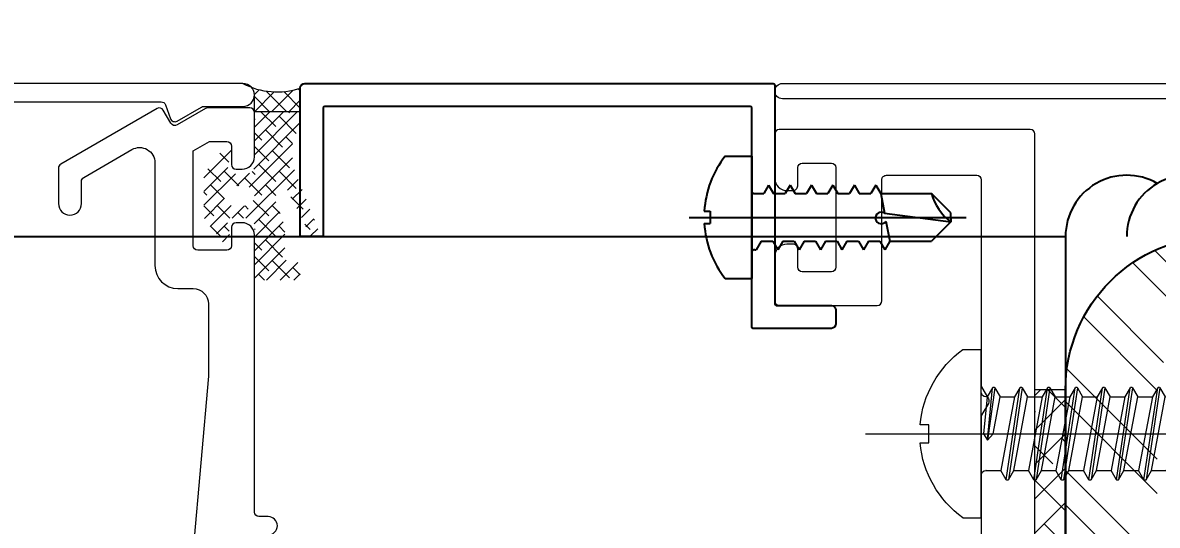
# Model space of a CAD drawing. Extents: x -280168 to 205214, y -148835 to -64913.
# Drawn here: x 51570.1 to 51644.2, y -71639.9 to -71607.1 of the extents above; entities that cross this region are included whole.
import ezdxf

# ---------------------------------------------------------------- set-up
doc = ezdxf.new("R2010")
doc.units = 0
doc.header["$LTSCALE"] = 1000
doc.header["$MEASUREMENT"] = 0
doc.linetypes.add('CENTER', pattern=[50.800000000000004, 31.75, -6.35, 6.35, -6.35])
for name, color, linetype in [('2  辅材', 30, 'Continuous'), ('PJ', 4, 'Continuous'), ('SY', 2, 'Continuous'), ('ZX', 14, 'CENTER'), ('尺寸层', 7, 'Continuous')]:
    doc.layers.add(name, color=color, linetype=linetype)
for name, color, linetype, lineweight in [('MJ', 3, 'Continuous', 25), ('PJ1_accessories', 4, 'Continuous', 13), ('STE1_carbon steel', 66, 'Continuous', 25), ('TC1_hatch', 251, 'Continuous', 13), ('XC1_alum.extrusion', 3, 'Continuous', 20), ('螺钉线层', 4, 'Continuous', 9)]:
    doc.layers.add(name, color=color, linetype=linetype, lineweight=lineweight)
doc.styles.add('QHMY', font='STXIHEI_0.TTF', dxfattribs={"width": 0.75})
doc.dimstyles.new('DIM-50', dxfattribs={"dimscale": 50, "dimtxt": 3, "dimasz": 1, "dimexe": 1, "dimexo": 1, "dimgap": 1, "dimtad": 1, "dimdec": 0, "dimzin": 0, "dimdsep": 46, "dimtxsty": 'QHMY', "dimblk": 'ARCHTICK', "dimcen": 0.09, "dimclrd": 1, "dimclre": 1, "dimclrt": 2, "dimazin": 2, "dimtfac": 1, "dimtdec": 0, "dimtix": 1, "dimtmove": 2, "dimatfit": 3, "dimfxl": 0, "dimtolj": 1, "dimtzin": 0, "dimarcsym": 0})

# ---------------------------------------------------------------- blocks, each defined once
blk = doc.blocks.new('*U366')
at = {"layer": '2  辅材'}
for centre, start in [((18, 6.123031769111886e-16), 239.9999999999994), ((19, 6.123031769111886e-16), 239.9999999999995)]:
    blk.add_arc(centre, 1, start, 0, dxfattribs=at)
blk = doc.blocks.new('PT-C-PTZGLSI-ST5.5LST')
at = {"layer": '螺钉线层'}
for p, q in [((-1.200000000000273, 5.499999999999773), (-2.273736754432321e-13, 5.499999999999773)), ((-2.273736754432321e-13, 5.499999999999773), (2.273736754432321e-13, -5.499999999999773)), ((-3.999999999999773, 0.5899999999996908), (-3.425020350683099, 0.5899999999999181)), ((-3.425020350683099, 0.5899999999999181), (-3.425020350683326, -0.5899999999999181)), ((-3.425020350683326, -0.5899999999999181), (-3.999999999999773, -0.5900000000001455)), ((-1.200000000000273, -5.499999999999773), (2.273736754432321e-13, -5.499999999999773))]:
    blk.add_line(p, q, dxfattribs=at)
for centre, radius, start, end in [((2.793114455093246, -0.03050315157952355), 6.821394883827407, 125.8299052604258, 174.7809172056982), ((2.793114455092791, 0.03050315157975092), 6.82139488382751, 185.2190827943148, 234.1700947395742)]:
    blk.add_arc(centre, radius, start, end, dxfattribs=at)
blk = doc.blocks.new('PT-C-PTZGLSI-ST5.5LW')
at = {"layer": '螺钉线层'}
for p, q in [((-0.1026090771724739, 3.00169872976312), (-0.4500000000002728, 2.400000000000546)), ((0.04739092133922895, 3.00169872976312), (0.3947818457113499, 2.400000000000773)), ((-1.405218154287923, 2.400000000000546), (-0.4500000000002728, 2.400000000000546)), ((0.4499999999998181, -2.400000000000318), (-0.4499999999993634, 2.400000000000546)), ((0.3947818457113499, 2.400000000000773), (1.294781845711896, -2.400000000000318)), ((-0.5052181542882863, -2.400000000000318), (0.4499999999993634, -2.400000000000318)), ((0.7973909228271623, -3.001698729762893), (0.4499999999998181, -2.400000000000318)), ((0.9473909213388652, -3.001698729762893), (1.294781845711896, -2.400000000000546))]:
    blk.add_line(p, q, dxfattribs=at)
at = {"layer": '螺钉线层', "color": 6, "linetype": 'Continuous'}
for p, q in [((-0.1026090771724739, 3.00169872976312), (0.7973909228271623, -3.001698729762893)), ((0.9473909213388652, -3.001698729762893), (0.04739092133922895, 3.00169872976312))]:
    blk.add_line(p, q, dxfattribs=at)
at = {"layer": '螺钉线层'}
for centre, start, end in [((-0.02760907717265582, 2.958397459670095), 29.99999994500553, 150.0000000549945), ((0.8723909228269804, -2.958397459669868), 209.9999999450055, 330.0000000549945)]:
    blk.add_arc(centre, 0.0866025403304984, start, end, dxfattribs=at)
blk = doc.blocks.new('PT-C-PTZZZGLD-ST5.5LWW')
at = {"layer": '螺钉线层'}
for p, q in [((-7.775000000002819, 3.001698729763802), (-8.122390922830618, 2.400000000001228)), ((-7.625000001491117, 3.001698729763802), (-7.277609077118996, 2.400000000001455)), ((-5.975000000003092, 3.00169872976403), (-6.322390922830891, 2.400000000001455)), ((-5.825000001491389, 3.00169872976403), (-5.477609077119268, 2.400000000001683)), ((-9.077609077118268, 2.400000000001228), (-8.122390922830618, 2.400000000001228)), ((-7.781195788371406, 0.5802926162211861), (-8.122390922830618, 2.400000000001228)), ((-7.277609077118996, 2.400000000001455), (-7.025729293534823, 1.056641154221779)), ((-6.322390922830891, 2.400000000001455), (-7.277609077118996, 2.400000000001455)), ((-6.030801689203145, 0.8448574206547619), (-6.322390922829982, 2.400000000001455)), ((-2.400000000001, 2.400000000001), (-5.477609077118814, 2.400000000001228)), ((-5.477609077119268, 2.400000000001683), (-5.192368380412063, 0.8787162842290854)), ((0, 0), (-2.400000000001, 2.400000000001)), ((-5.659590567578562, 0.7658401364453766), (-7.245213808028893, 1.10336138767093)), ((-5.467568495482283, 0.779076674898306), (-5.192368380412063, 0.8787162842293128)), ((-0.6600000000030377, 1.13686837721616e-12), (-5.192368380411608, 0.8787162842293128)), ((-7.384953796006357, -1.532998009728544), (-7.781195788371406, 0.5802926162211861)), ((-2.728484105318785e-12, 1.13686837721616e-12), (-2.400000000004184, -2.399999999999409)), ((-6.759958729222944, -1.861309906001679), (-5.618481218049055, -1.354185092160378)), ((-5.4223909228308, -2.399999999999409), (-5.61848121805042, -1.354185092160833)), ((-7.384953796006357, -1.532998009728544), (-7.222390922830982, -2.399999999999864)), ((-6.500247595126893, -1.745927903954453), (-6.37760907711845, -2.399999999999636)), ((-8.177609077118632, -2.399999999999636), (-7.222390922830982, -2.399999999999636)), ((-6.875000000003183, -3.001698729762211), (-7.222390922830527, -2.399999999999636)), ((-6.72500000149148, -3.001698729762211), (-6.37760907711845, -2.399999999999864)), ((-6.377609077118905, -2.399999999999409), (-5.422390922831255, -2.399999999999409)), ((-2.400000000004184, -2.399999999999409), (-5.775557948085407, -2.399999999999409))]:
    blk.add_line(p, q, dxfattribs=at)
at = {"layer": '螺钉线层', "color": 6, "linetype": 'Continuous'}
for p, q in [((-7.775000000002819, 3.001698729763802), (-7.488074458690789, 1.087778656669343)), ((-7.341887387042334, 1.113212562718218), (-7.625000001491117, 3.001698729763802)), ((-5.975000000003092, 3.00169872976403), (-5.639255640594911, 0.7621355805156327)), ((-5.490675476960405, 0.7716065061770223), (-5.825000001491389, 3.00169872976403)), ((-7.041808884483544, -1.889009803855288), (-6.875000000003183, -3.001698729762211)), ((-6.72500000149148, -3.001698729762211), (-6.890603995454967, -1.897046955707765))]:
    blk.add_line(p, q, dxfattribs=at)
at = {"layer": '螺钉线层'}
for centre, radius, start, end in [((-7.700000000003001, 2.958397459670778), 0.0866025403304984, 29.99999994500553, 150.0000000549945), ((-5.900000000003274, 2.958397459671005), 0.0866025403304984, 29.99999994500553, 150.0000000549945), ((0.1251724137923702, 2.400000000001), 2.52517241379369, 180, 251.8842237427178), ((-7.338903304250834, 0.663222456993708), 0.45, 77.98317710944669, 190.6196552761552), ((-5.586720959406193, 1.108170415860968), 0.35, 257.9831771094467, 289.9034160734104), ((-6.942661311885786, -1.450068168956022), 0.45, 190.6196552761552, 293.9541673023247), ((-6.800000000003365, -2.958397459669186), 0.0866025403304984, 209.9999999450055, 330.0000000549945)]:
    blk.add_arc(centre, radius, start, end, dxfattribs=at)
blk = doc.blocks.new('ST5.5x22自攻自钻')
at = {"layer": '螺钉线层'}
for p, q in [((-8.317814394898505, 4.502466129012646), (-8.340205317789696, 4.502466129012646)), ((-8.500400737180371, 2.1024661290121), (-8.246584084110054, 2.525605981673607)), ((-8.246584084110054, 2.525605981673607), (-7.867814394899597, 2.102466129013237)), ((-8.262596240610947, -0.2975338709879907), (-8.500400737180371, 2.1024661290121)), ((-7.867814394899597, 2.102466129013692), (-7.417814394898869, -0.2975338709879907)), ((-8.262596240610947, -0.2975338709879907), (-8.340205317789696, -0.2975338709879907)), ((-7.915205317783602, -0.8992326007505653), (-8.262596240610947, -0.2975338709879907)), ((-7.765205319271899, -0.8992326007505653), (-7.417814394898869, -0.297533870988218))]:
    blk.add_line(p, q, dxfattribs=at)
at = {"layer": '螺钉线层', "color": 6, "linetype": 'Continuous'}
for p, q in [((-8.246584084110054, 2.525605981673607), (-7.915205317783602, -0.8992326007505653)), ((-7.765205319271899, -0.8992326007505653), (-8.246584084110054, 2.525605981673607))]:
    blk.add_line(p, q, dxfattribs=at)
at = {"layer": '螺钉线层', "color": 46, "linetype": 'CENTER'}
blk.add_line((-16.21191307588288, 2.102466129012782), (15.59335668953554, 2.102466129012328), dxfattribs=at)
at = {"layer": '螺钉线层'}
for centre, radius, start, end in [((-8.340205317789696, 4.802466129012601), 0.3, 180, 270), ((-8.340205317789696, -0.5975338709888547), 0.3, 90, 180), ((-7.840205317783784, -0.8559313306575405), 0.0866025403304984, 209.9999999450055, 330.0000000549945)]:
    blk.add_arc(centre, radius, start, end, dxfattribs=at)
for name, p in [('PT-C-PTZGLSI-ST5.5LST', (-8.640205317790333, 2.102466129012555)), ('PT-C-PTZGLSI-ST5.5LW', (-6.912596240611038, 2.1024661290121)), ('PT-C-PTZGLSI-ST5.5LW', (-5.112596240610856, 2.102466129011873)), ('PT-C-PTZGLSI-ST5.5LW', (-3.312596240611128, 2.1024661290121)), ('PT-C-PTZGLSI-ST5.5LW', (-1.512596240610947, 2.1024661290121)), ('PT-C-PTZGLSI-ST5.5LW', (0.2874037593883259, 2.102466129012328)), ('PT-C-PTZGLSI-ST5.5LW', (2.087403759388508, 2.102466129012328)), ('PT-C-PTZGLSI-ST5.5LW', (3.887403759388235, 2.102466129012555)), ('PT-C-PTZZZGLD-ST5.5LWW', (13.35979468221558, 2.10246612901301))]:
    blk.add_blockref(name, p, dxfattribs=at)
blk = doc.blocks.new('PH DRILLING ST4.2x13')
at = {"layer": 'PJ'}
for p, q in [((-1.735794749656179, 4), (0, 4)), ((0, 4), (0, -4)), ((-3.099999999999909, 0.4000000000000909), (-2.712319366676411, 0.4000000000000909)), ((-2.712319366676411, 0.4000000000000909), (-2.712319366676411, -0.3999999999998636)), ((-3.099999999999909, -0.3999999999998636), (-2.712319366676411, -0.3999999999998636)), ((-1.735794749656179, -4), (0, -4))]:
    blk.add_line(p, q, dxfattribs=at)
at = {"layer": 'PJ', "linetype": 'Continuous'}
for p, q in [((0.1999999999998181, 1.550000000000409), (0.780142688031674, 1.550000000000409)), ((1.103458838777897, 2.110000000000127), (0.780142688031674, 1.550000000000182)), ((1.103458838777897, 2.110000000000127), (1.42677498952412, 1.550000000000182)), ((1.42677498952412, 1.550000000000409), (2.180142688031765, 1.550000000000409)), ((2.503458838777988, 2.110000000000127), (2.180142688031765, 1.550000000000182)), ((2.503458838777988, 2.110000000000127), (2.826774989523983, 1.550000000000182)), ((2.826774989523983, 1.550000000000409), (3.580142688031856, 1.550000000000409)), ((3.903458838777851, 2.110000000000127), (3.580142688031628, 1.550000000000182)), ((3.903458838777851, 2.110000000000127), (4.226774989524074, 1.550000000000182)), ((4.226774989524074, 1.550000000000409), (4.980142688031719, 1.550000000000409)), ((5.303458838777942, 2.110000000000127), (4.980142688031719, 1.550000000000182)), ((5.303458838777942, 2.110000000000127), (5.626774989524165, 1.550000000000182)), ((5.626774989524165, 1.550000000000409), (6.38014268803181, 1.550000000000409)), ((6.703458838777806, 2.110000000000127), (6.38014268803181, 1.550000000000182)), ((6.703458838777806, 2.110000000000127), (7.026774989524029, 1.550000000000182)), ((7.026774989524029, 1.550000000000409), (7.780142688031901, 1.550000000000409)), ((8.103458838777897, 2.110000000000127), (7.780142688031674, 1.550000000000182)), ((8.103458838777897, 2.110000000000127), (8.42677498952412, 1.550000000000182)), ((8.42677498952412, 1.550000000000409), (11.74999999999955, 1.550000000000409)), ((8.42677498952412, 1.550000000000182), (8.672726814602129, 0.2644269372260624)), ((12.99999999999977, 0.3000000000004093), (11.74999999999955, 1.550000000000409)), ((8.672726814601901, 0.2644269372260624), (12.99999999999977, -0.2999999999997272)), ((12.99999999999977, 2.273736754432321e-13), (12.99999999999977, 0.3000000000004093)), ((12.99999999999977, 2.273736754432321e-13), (12.99999999999977, -0.2999999999997272)), ((8.76941526954488, -0.2409568838386349), (9.019857311968053, -1.549999999999727)), ((12.99999999999977, -0.2999999999997272), (11.74999999999977, -1.5499999999995)), ((0.1999999999998181, -2.109999999999673), (0.2965411612217395, -2.109999999999673)), ((0.6198573119681896, -1.549999999999727), (0.2965411612217395, -2.109999999999673)), ((0.6198573119681896, -1.549999999999727), (1.373225010475608, -1.549999999999727)), ((1.373225010475608, -1.549999999999727), (1.69654116122183, -2.109999999999673)), ((2.019857311968053, -1.549999999999727), (1.69654116122183, -2.109999999999673)), ((2.019857311968053, -1.549999999999727), (2.773225010475699, -1.549999999999727)), ((2.773225010475699, -1.549999999999727), (3.096541161221921, -2.109999999999673)), ((3.419857311968144, -1.549999999999727), (3.096541161221921, -2.109999999999673)), ((3.419857311968144, -1.549999999999727), (4.173225010475562, -1.549999999999727)), ((4.173225010475562, -1.549999999999727), (4.496541161221785, -2.109999999999673)), ((4.819857311968008, -1.549999999999727), (4.496541161221785, -2.109999999999673)), ((4.819857311968008, -1.549999999999727), (5.573225010475653, -1.549999999999727)), ((5.573225010475653, -1.549999999999727), (5.896541161221876, -2.109999999999673)), ((6.219857311968099, -1.549999999999727), (5.896541161221876, -2.109999999999673)), ((6.219857311968099, -1.549999999999727), (6.973225010475744, -1.549999999999727)), ((6.973225010475744, -1.549999999999727), (7.296541161221967, -2.109999999999673)), ((7.61985731196819, -1.549999999999727), (7.296541161221967, -2.109999999999673)), ((7.61985731196819, -1.549999999999727), (8.373225010475608, -1.549999999999727)), ((8.373225010475608, -1.549999999999727), (8.69654116122183, -2.109999999999673)), ((9.019857311968053, -1.549999999999727), (8.69654116122183, -2.109999999999673)), ((9.019857311968053, -1.549999999999727), (11.74999999999977, -1.5499999999995))]:
    blk.add_line(p, q, dxfattribs=at)
at = {"layer": 'PJ'}
for start, end in [(142.0201275551562, 176.4718766587112), (183.5281233412888, 217.9798724448437)]:
    blk.add_arc((3.387680633323498, 0), 6.5, start, end, dxfattribs=at)
at = {"layer": 'PJ', "linetype": 'Continuous'}
for centre, radius, start, end in [((0.1999999999998181, 1.750000000000227), 0.2, 180, 270), ((15.22708333333389, 2.552083333334394), 3.618601872809016, 196.0767976164466, 232.0150770967496), ((8.45107045724535, -0.03992064230988035), 0.3765089506585422, 53.93414698573491, 327.7273972793471), ((0.1999999999998181, -2.309999999999718), 0.2, 90, 180)]:
    blk.add_arc(centre, radius, start, end, dxfattribs=at)
at = {"layer": 'ZX', "ltscale": 0.2}
blk.add_line((-4.087680633323771, 0), (13.99999999999977, 2.273736754432321e-13), dxfattribs=at)
blk = doc.blocks.new('ljxt')
at = {"layer": 'STE1_carbon steel'}
blk.add_lwpolyline([(-573.734503894384, -99.99999999991269), (-5, -100.0000000001746), (-5, 100.000000000131), (-573.7345038943822, 100.000000000131)], close=True, dxfattribs=at)
blk = doc.blocks.new('_ArchTick')
at = {"color": 0, "linetype": 'ByBlock', "const_width": 0.4}
blk.add_lwpolyline([(-0.5, -0.5), (0.5, 0.5)], dxfattribs=at)
blk = doc.blocks.new('*D397')
at = {"layer": 'Defpoints', "color": 0, "transparency": 16777216}
for p in [(51588.200022538, -70893.21994705597), (51848.20002523297, -71611.55903327563), (51588.200022538, -72332.02773645875)]:
    blk.add_point(p, dxfattribs=at)
at = {"layer": '尺寸层', "color": 1, "lineweight": -2, "transparency": 16777216}
for p, q in [((51588.200022538, -71293.21994705597), (51588.200022538, -70843.21994705597)), ((51848.20002523297, -71293.21994705597), (51848.20002523297, -70843.21994705597)), ((51588.200022538, -70893.21994705597), (51538.200022538, -70893.21994705597)), ((51848.20002523297, -70893.21994705597), (51588.200022538, -70893.21994705597)), ((51848.20002523297, -70893.21994705597), (51898.20002523297, -70893.21994705597))]:
    blk.add_line(p, q, dxfattribs=at)
at = {"layer": '尺寸层', "color": 1, "lineweight": -2, "transparency": 16777216, "xscale": 50, "yscale": 50, "zscale": 50}
blk.add_blockref('_ArchTick', (51588.200022538, -70893.21994705597), dxfattribs=at)
at = {"layer": '尺寸层', "color": 1, "lineweight": -2, "transparency": 16777216, "xscale": 50, "yscale": 50, "zscale": 50, "rotation": 180}
blk.add_blockref('_ArchTick', (51848.20002523297, -70893.21994705597), dxfattribs=at)
at = {"layer": '尺寸层', "color": 2, "transparency": 16777216, "insert": (51718.20002388549, -70766.4127181403), "char_height": 150, "attachment_point": 5, "style": 'QHMY'}
blk.add_mtext('\\A1;260', dxfattribs=at)

msp = doc.modelspace()

# ---------------------------------------------------------------- hatches: boundary and pattern name
at = {"layer": 'PJ1_accessories'}
h = msp.add_hatch(dxfattribs=at)
h.set_pattern_fill('ANSI37', color=252, scale=0.5, angle=90, style=0)
h.set_pattern_definition([(225, (-274346.5296637412, 834914.7263686394), (-0.5612660075668221, 0.561266007566822), []), (135, (-274346.5296637412, 834914.7263686394), (0.561266007566822, 0.5612660075668221), [])])
h.paths.add_polyline_path([(51588.20002253827, -71611.32805643148, -0.1730030654456415), (51585.0109435024, -71611.28020252482, -0.1834967697786442), (51585.20002253813, -71611.7780656304), (51585.20002253813, -71612.87806562935), (51588.20002253837, -71612.8780656304)])
h = msp.add_hatch(dxfattribs=at)
h.set_pattern_fill('ANSI38', color=256, scale=0.4, angle=90, style=0)
h.set_pattern_definition([(45.00000000000001, (53769.01779401643, -80365.32764743775), (0.4490128060534578, -0.4490128060534576), []), (315, (53769.01779401643, -80365.32764743775), (0.449012806053458, -1.347038418160373), [1.5875, -0.9525000000000001])])
edge = h.paths.add_edge_path(flags=16)
edge.add_arc((51583.86065277038, -71618.3780656304), 0.6499999999941792, 90, 270, ccw=False)
edge.add_line((51583.86065277038, -71617.72806563038), (51584.54976728855, -71617.72806563038))
edge.add_arc((51584.54976728855, -71618.3780656304), 0.6499999999941792, -90, 90, ccw=False)
edge.add_line((51584.54976728855, -71619.02806563031), (51583.86065277038, -71619.02806563031))
edge = h.paths.add_edge_path()
edge.add_arc((51589.20002253813, -71620.97806563038), 0.2999999999961926, 206.6153265870238, 381.6153265872714)
edge.add_line((51589.47892593197, -71620.86755365408), (51587.70002253813, -71616.3780656304))
edge.add_line((51587.70002253813, -71616.3780656304), (51587.70002253813, -71614.70232969902))
edge.add_arc((51588.00002253812, -71614.70232969902), 0.2999999999997213, 135.0000000005527, 180.0000000006948, ccw=False)
edge.add_line((51587.78789050377, -71614.49019766467), (51588.1121545725, -71614.16593359604))
edge.add_arc((51587.90002253815, -71613.95380156169), 0.2999999999983019, 315.0000000005988, 360.0000000010423)
edge.add_line((51588.20002253813, -71613.95380156169), (51588.20002253813, -71613.17806563033))
edge.add_arc((51587.90002253815, -71613.17806563033), 0.2999999999951797, 1.389590701440773e-09, 90.00000000078165)
edge.add_line((51587.90002253815, -71612.8780656304), (51585.50002253812, -71612.8780656304))
edge.add_arc((51585.50002253812, -71613.17806563033), 0.2999999999942702, 89.99999999904463, 179.9999999989578)
edge.add_line((51585.20002253813, -71613.17806563033), (51585.20002253813, -71616.42806563033))
edge.add_arc((51584.70002253813, -71616.42806563033), 0.5000000000013642, 270.0000000001563, 359.99999999979156, ccw=False)
edge.add_line((51584.70002253813, -71616.92806563033), (51583.60105703172, -71616.92806563033))
edge.add_arc((51583.60105703172, -71616.72806563038), 0.1999999999771288, 135.0000000025793, 270.0000000031266, ccw=False)
edge.add_line((51583.45963567548, -71616.58664427414), (51583.6121545725, -71615.7106585508))
edge.add_arc((51583.40002253815, -71615.49852651644), 0.3000000000010796, 314.9999999997544, 494.9999999997544)
edge.add_line((51583.18789050379, -71615.28639448209), (51582.04646914755, -71616.75735495223))
edge.add_arc((51582.40002253815, -71617.11090834283), 0.5000000000025595, 134.9999999999171, 180)
edge.add_line((51581.90002253815, -71617.11090834283), (51581.90002253815, -71619.64522291785))
edge.add_arc((51582.40002253815, -71619.64522291785), 0.5000000000026926, 180, 225.0000000000737)
edge.add_line((51582.04646914755, -71619.99877630845), (51583.18789050379, -71621.4697367786))
edge.add_arc((51583.40002253815, -71621.25760474424), 0.3000000000010796, 225.0000000002456, 405.0000000002456)
edge.add_line((51583.6121545725, -71621.04547270988), (51583.45963567548, -71620.16948698655))
edge.add_arc((51583.60105703172, -71620.02806563031), 0.200000000006343, 90.00000000042343, 225.000000000806, ccw=False)
edge.add_line((51583.60105703172, -71619.82806563035), (51584.70002253813, -71619.82806563035))
edge.add_arc((51584.70002253813, -71620.32806563035), 0.4999999999995453, 0, 89.99999999963518, ccw=False)
edge.add_line((51585.20002253813, -71620.32806563035), (51585.20002253813, -71623.57806563035))
edge.add_arc((51585.50002253812, -71623.57806563035), 0.2999999999933607, 180.0000000010422, 270.000000001129)
edge.add_line((51585.50002253812, -71623.8780656304), (51587.90002253815, -71623.8780656304))
edge.add_arc((51587.90002253815, -71623.57806563035), 0.2999999999938154, 269.9999999989578, 359.9999999989578)
edge.add_line((51588.20002253813, -71623.57806563035), (51588.20002253813, -71622.97806563038))
edge.add_arc((51587.90002253809, -71622.97806563038), 0.3000000000229193, 359.9999999954838, 449.9999999954838)
edge.add_line((51587.90002253815, -71622.67806563033), (51587.50002253812, -71622.67806563033))
edge.add_arc((51587.50002253812, -71622.37806563028), 0.2999999999938154, 180.0000000010422, 270.00000000104217, ccw=False)
edge.add_line((51587.20002253813, -71622.3780656304), (51587.20002253813, -71620.43096372458))
edge.add_arc((51586.90002253815, -71620.43096372458), 0.2999999999710019, 2.084384461883819e-09, 20.00000000200765)
edge.add_line((51587.18193032435, -71620.32835768159), (51586.61811475188, -71618.7792871275))
edge.add_arc((51586.90002253826, -71618.67668108451), 0.3000000001273165, 179.9999999944416, 199.9999999948236, ccw=False)
edge.add_line((51586.60002253816, -71618.6766810844), (51586.60002253816, -71618.15020698665))
edge.add_arc((51587.00002253812, -71618.15020698665), 0.3999999999998659, 26.61532658918378, 180.0000000005211, ccw=False)
edge.add_line((51587.35763630999, -71617.97100768362), (51588.93181220925, -71621.11246510765))
h = msp.add_hatch(dxfattribs=at)
h.set_pattern_fill('ANSI38', color=256, scale=0.5, angle=180)
h.set_pattern_definition([(225, (62761.09875396688, -69379.02010976261), (1.122532015133644, -1.122532015133644), []), (315, (62761.09875396688, -69379.02010976261), (3.367596045400932, -1.122532015133644), [3.96875, -2.38125])])
h.paths.add_polyline_path([(51638.20002523361, -71671.02784618262), (51636.20002523361, -71671.02784618262), (51636.20002523361, -71631.02773797807), (51638.20002523361, -71631.02773797807)])
at = {"layer": 'TC1_hatch'}
h = msp.add_hatch(dxfattribs=at)
h.set_pattern_fill('ANSI32', color=256, angle=90)
h.set_pattern_definition([(135, (-274346.5296637411, -974287.5698809358), (-3.367596045400933, -3.367596045400933), []), (135, (-274346.5296637411, -974285.3248159357), (-3.367596045400933, -3.367596045400933), [])])
h.paths.add_polyline_path([(51778.20002523297, -71621.02784618264, -0.4142135623730951), (51788.20002523297, -71631.02784618264), (51788.20002523297, -71671.02784618264, -0.4142135623730951), (51778.20002523297, -71681.02784618264), (51648.20002523297, -71681.02784618264, -0.4142135623730951), (51638.20002523297, -71671.02784618264), (51638.20002523297, -71631.02784618264, -0.4142135623730951), (51648.20002523297, -71621.02784618264)])
h.paths.add_polyline_path([(51648.20002523297, -71627.02784618264, 0.4142135623730951), (51644.20002523297, -71631.02784618264), (51644.20002523297, -71671.02784618264, 0.4142135623730951), (51648.20002523297, -71675.02784618264), (51778.20002523297, -71675.02784618264, 0.4142135623730951), (51782.20002523297, -71671.02784618264), (51782.20002523297, -71631.02784618264, 0.4142135623730951), (51778.20002523297, -71627.02784618264)], flags=16)

# ---------------------------------------------------------------- linework, layer by layer
at = {"layer": 'MJ', "color": 6}
msp.add_lwpolyline([(51619.20002253813, -71625.42795590668, 0.4142135623091626), (51619.30002253814, -71625.52795590665), (51622.90002253813, -71625.52795590665, -0.414213562373095), (51623.20002253813, -71625.82795590658), (51623.20002253813, -71626.72795590672, -0.414213562373095), (51622.90002253813, -71627.02795590665), (51617.80002253814, -71627.02795590665, -0.4142135623006383), (51617.70002253813, -71626.92795590668), (51617.70002253813, -71612.62806563005, 0.4142135623006383), (51617.60002253814, -71612.52806563007), (51589.80002253814, -71612.52806563007, 0.4142135623006383), (51589.70002253813, -71612.62806563017), (51589.70002253813, -71621.02806563042), (51588.20002253813, -71621.02806563042), (51588.20002253813, -71611.32806563035, -0.4142135623645707), (51588.50002253814, -71611.02806563031), (51619.10002253814, -71611.02806563031, -0.4142135623006383), (51619.20002253813, -71611.12806563028), (51619.20002253813, -71625.42795590668)], format="xyb", dxfattribs=at)
at = {"layer": 'PJ1_accessories', "color": 252}
msp.add_lwpolyline([(51584.45002253813, -71611.02806563031, 0.2065847669133003), (51588.20002253827, -71611.32805643148), (51588.20002253837, -71612.8780656304), (51585.20002253813, -71612.87806562935), (51585.20002253813, -71611.77806563031, 0.4142135623049005), (51584.45002253813, -71611.02806563031, 3.880528087043826e-11)], format="xyb", dxfattribs=at)
at = {"layer": 'PJ1_accessories'}
msp.add_lwpolyline([(51638.20002523361, -71671.02784618262), (51636.20002523361, -71671.02784618262), (51636.20002523361, -71631.02773797807), (51638.20002523361, -71631.02773797807)], close=True, dxfattribs=at)
at = {"layer": 'STE1_carbon steel'}
msp.add_lwpolyline([(51638.20002523297, -71671.02784618264), (51638.20002523297, -71631.02784618264, -0.414213562373095), (51648.20002523297, -71621.02784618264), (51828.20002523297, -71621.02784618264, -0.414213562373095), (51838.20002523297, -71631.02784618264), (51838.20002523297, -71671.02784618264, -0.414213562373095), (51828.20002523297, -71681.02784618264), (51648.20002523297, -71681.02784618264, -0.414213562373095)], format="xyb", close=True, dxfattribs=at)
at = {"layer": 'XC1_alum.extrusion'}
msp.add_lwpolyline([(51559.40002253809, -71689.52784618274), (51559.40002253809, -71612.52784618274, -0.414213562373095), (51559.70002253813, -71612.2278461827), (51579.10673671059, -71612.2278461827, -0.3152987888779598), (51579.38864449685, -71612.42524013975), (51579.7181147518, -71613.33045222568, 0.4663076581566136), (51580.15002253809, -71613.48765380382), (51581.74284286116, -71612.56803856166, -0.1316524975876611), (51581.89284286107, -71612.52784618274), (51584.45002253813, -71612.52784618274, 0.9999999999999999), (51584.45002253813, -71611.02784618274), (51558.50002253806, -71611.02784618274, 0.414213562373095), (51558.20002253813, -71611.32784618279), (51558.20002253813, -71690.7278461827, 0.414213562373095), (51558.50002253806, -71691.02784618274), (51584.45002253813, -71691.02784618274, 0.9999999999999999), (51584.45002253813, -71689.52784618274), (51581.89284286107, -71689.52784618274, -0.1316524975875084), (51581.74284286116, -71689.48765380382), (51580.15002253809, -71688.56803856166, 0.4663076581564264), (51579.7181147518, -71688.7252401398), (51579.38864449685, -71689.63045222573, -0.3152987888778901), (51579.10673671059, -71689.82784618279), (51559.70002253813, -71689.82784618279, -0.4142135623730969)], format="xyb", close=True, dxfattribs=at)
at = {"layer": 'XC1_alum.extrusion', "color": 191}
msp.add_lwpolyline([(51652.20002523297, -71615.02795590652, -0.8732718685717618), (51651.21816527558, -71615.1614136956), (51650.91090925853, -71614.05204141868, -0.4957562493968732), (51651.20002523297, -71613.67196674523), (51651.20002523297, -71612.52795590652, 0.4142135623730951), (51650.70002523297, -71612.02795590652), (51619.70000585919, -71612.02795590652, -0.9999999999999998), (51619.70000585919, -71611.02795590652), (51666.70002523297, -71611.02795590652, -0.9999999999999998), (51666.70002523297, -71612.02795590652), (51665.20002523297, -71612.02795590652, 0.4142135623730951), (51664.70002523297, -71612.52795590652), (51664.70002523297, -71613.67196674523, -0.4957562493970037), (51664.98914120742, -71614.05204141868), (51664.68188519037, -71615.1614136956, -0.8732718685715486), (51663.70002523297, -71615.02795590652), (51663.70002523297, -71612.52795590652, 0.4142135623730951), (51663.20002523297, -71612.02795590652), (51652.70002523297, -71612.02795590652, 0.4142135623730951), (51652.20002523297, -71612.52795590652)], format="xyb", close=True, dxfattribs=at)
at = {"layer": 'XC1_alum.extrusion'}
for points in [[(51586.10002253804, -71640.52784618274, 0.9999999999999999), (51586.10002253804, -71639.32784618279), (51585.50002253806, -71639.32784618279, -0.414213562373539), (51585.20002253813, -71639.02784618274), (51585.20002253813, -71620.92784618276, 0.414213562372429), (51584.40002253809, -71620.12784618272), (51584.00002253806, -71620.12784618272, 0.4142135623713193), (51583.70002253813, -71620.42784618276), (51583.70002253813, -71621.62784618272, -0.4142135623747822), (51583.40002253809, -71621.92784618276), (51581.50002253806, -71621.92784618276, -0.4142135623747819), (51581.20002253813, -71621.62784618272), (51581.20002253813, -71615.44083709798), (51582.26175394788, -71614.82784618267), (51583.40002253809, -71614.82784618267, -0.4142135623747821), (51583.70002253813, -71615.12784618272), (51583.70002253813, -71616.32784618267, 0.4142135623713189), (51584.00002253806, -71616.62784618272), (51584.40002253809, -71616.62784618272, 0.4142135623724291), (51585.20002253813, -71615.82784618267), (51585.20002253813, -71612.92784618276, 0.4142135623713191), (51584.90002253809, -71612.62784618272), (51582.1526504822, -71612.62784618272, 0.1316524975847326), (51582.00265048229, -71612.66803856163), (51580.15002253809, -71613.73765380382, -0.4142135623720553), (51579.74021491694, -71613.62784618272), (51579.2494671882, -71612.77784618274, 0.4142135623698917), (51578.83965956693, -71612.66803856163), (51572.55002253799, -71616.29936219337, 0.2679491924312769), (51572.40002253809, -71616.5591698145), (51572.40002253809, -71618.87784618272, 0.9999999999999999), (51573.90002253809, -71618.87784618272), (51573.90002253809, -71617.42519521822, -0.2679491924311809), (51574.05002253799, -71617.1653875971), (51577.20002253813, -71615.3467342492, -0.5773502691894274), (51578.70002253813, -71616.21275965292), (51578.70002253813, -71622.92784618276, 0.414213562373095), (51580.20002253813, -71624.42784618276), (51581.20002253813, -71624.42784618276, -0.414213562373095), (51582.20002253813, -71625.42784618276), (51582.20002253813, -71630.05413293703, -0.0218200776215823), (51582.19621723617, -71630.14128867984), (51581.20382783999, -71641.48435138287, 0.02182007762248734)], [(51636.20002523303, -71687.72795590646), (51636.20002523303, -71614.32795590644, 0.414213562319818), (51635.90002523299, -71614.02795590651), (51619.50002253806, -71614.02795590651, 0.414213562373095), (51619.20002253802, -71614.32795590656), (51619.20002253802, -71617.22795590646, 0.4142135623504523), (51620.00002253806, -71618.02795590651), (51620.40002253809, -71618.02795590651, 0.4142135623873022), (51620.70002253802, -71617.72795590646), (51620.70002253802, -71616.52795590651, -0.4142135623588879), (51621.00002253806, -71616.22795590646), (51622.90002253809, -71616.22795590646, -0.4142135623659914), (51623.20002253802, -71616.52795590651), (51623.20002253813, -71623.02795590651, -0.4142135623659915), (51622.90002253809, -71623.32795590644), (51621.00002253818, -71623.32795590644, -0.4142135623588877), (51620.70002253813, -71623.02795590651), (51620.70002253813, -71621.82795590644, 0.4142135623837505), (51620.40002253809, -71621.52795590651), (51620.00002253818, -71621.52795590651, 0.4142135623397969), (51619.20002253813, -71622.32795590644), (51619.20002253813, -71625.22795590646, 0.4142135623801986), (51619.50002253818, -71625.52795590651), (51625.90002253809, -71625.52795590651, 0.4142135623233698), (51626.20002253813, -71625.22795590658), (51626.20002253802, -71617.32795590644, -0.4142135623766467), (51626.50002253806, -71617.02795590651), (51632.40002523299, -71617.02795590651, -0.4142135623517842), (51632.70002523303, -71617.32795590656), (51632.70002523303, -71630.75105126323, 0.131652497617997), (51632.74021761183, -71630.90105126337), (51633.15983285423, -71631.6278461826, -0.2679491923617835), (51633.15983285423, -71631.92784618265), (51632.74021761183, -71632.65464110188, 0.1316524976176116), (51632.70002523303, -71632.80464110179), (51632.70002523303, -71640.72784618258, -0.4142135623695433)]]:
    msp.add_lwpolyline(points, format="xyb", dxfattribs=at)

# ---------------------------------------------------------------- block references
at = {"extrusion": (0, 0, -1), "xscale": -1, "zscale": -1}
msp.add_blockref('PH DRILLING ST4.2x13', (-51617.70002253813, -71619.77801076836), dxfattribs=at)
at = {"xscale": 4, "yscale": 4, "zscale": 4, "rotation": 180}
msp.add_blockref('*U366', (51718.20002523897, -71621.02806563041), dxfattribs=at)
at = {"ltscale": 5, "xscale": -1, "rotation": 180}
msp.add_blockref('ST5.5x22自攻自钻', (51641.34023055079, -71631.80959101014), dxfattribs=at)
at = {"layer": 'SY', "xscale": -1}
msp.add_blockref('ljxt', (51064.46552133921, -71721.02784618287), dxfattribs=at)

# ---------------------------------------------------------------- dimensions: what is measured, and where the dimension line sits
at = {"layer": '尺寸层'}
dim = msp.add_linear_dim(base=(51588.200022538, -70893.21994705597), p1=(51848.20002523297, -71611.55903327563), p2=(51588.200022538, -72332.02773645875), angle=180, dimstyle='DIM-50', override={"dimfxl": 8}, dxfattribs=at)
dim.commit()
dim.dimension.update_dxf_attribs({"geometry": '*D397', "text_midpoint": (51718.20002388549, -70766.4127181403)})

doc.saveas('drawing.dxf')
